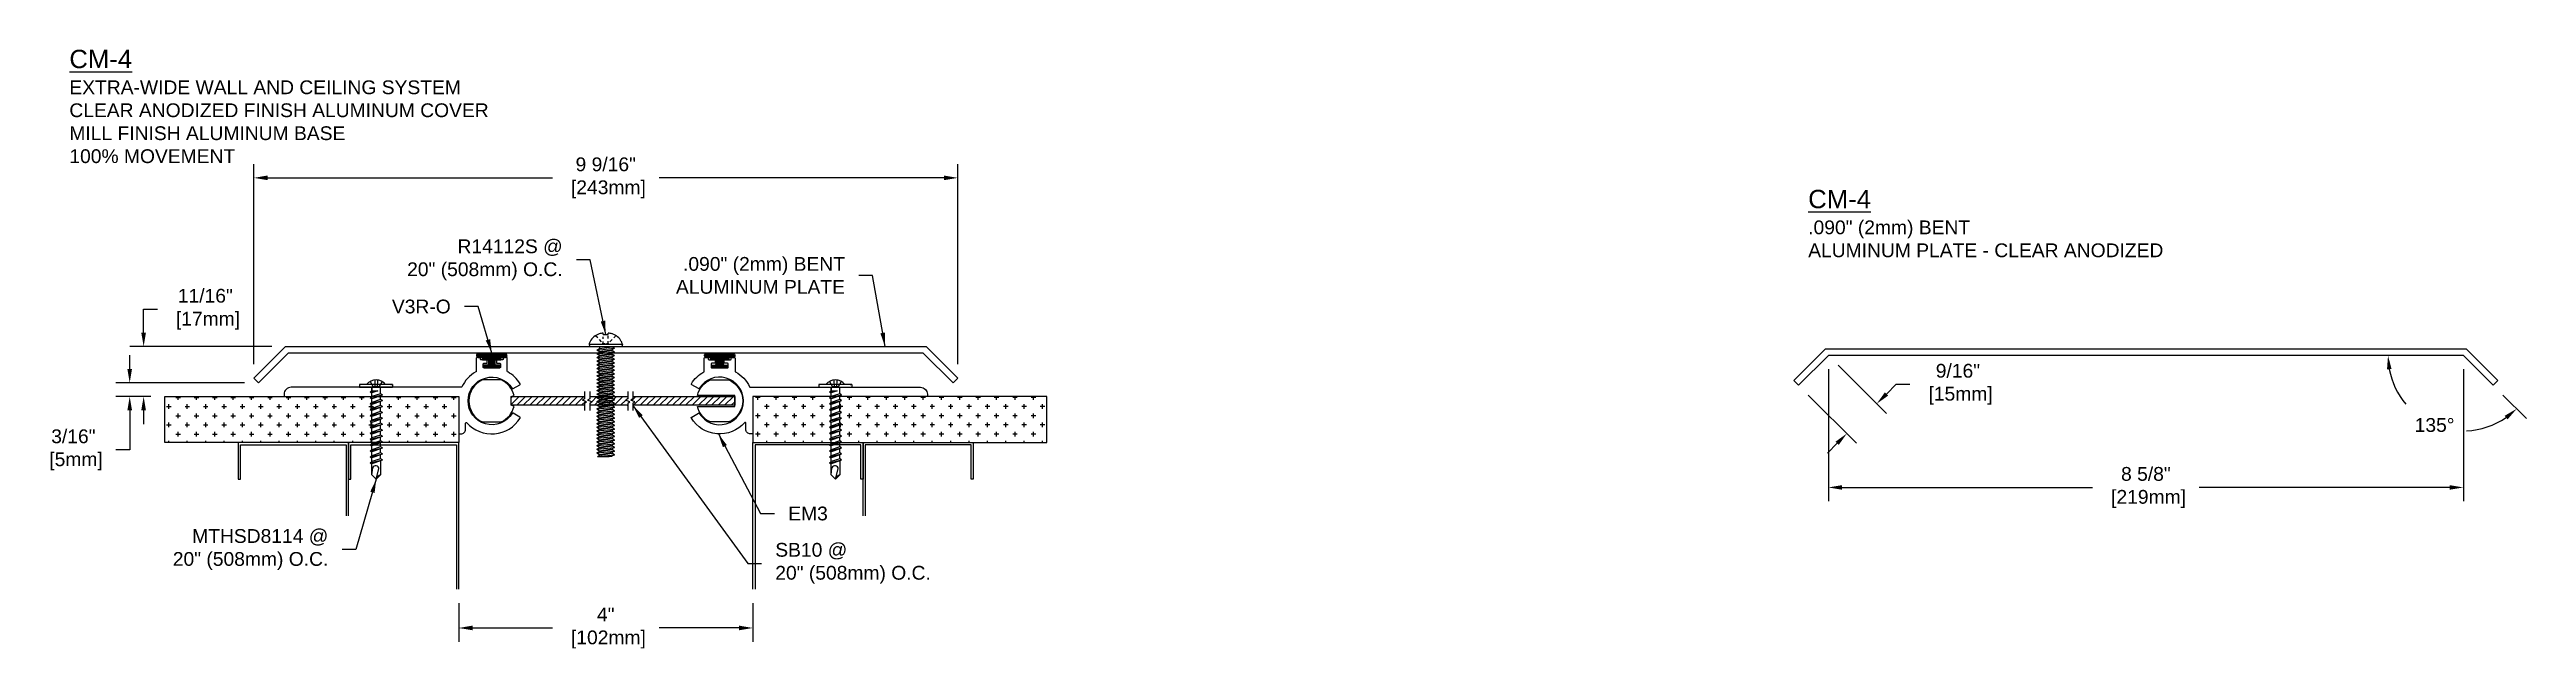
# Model space of a CAD drawing. Header units: inches. Extents: x 3 to 36.7, y 0.6 to 8.8.
import ezdxf

# ---------------------------------------------------------------- set-up
doc = ezdxf.new("R2010")
doc.units = ezdxf.units.IN
doc.header["$MEASUREMENT"] = 0
doc.linetypes.add('HIDDEN2', pattern=[0.1875, 0.125, -0.0625])
for name, color, linetype in [('Anchors', 4, 'Continuous'), ('Conditions', 1, 'Continuous'), ('Dimensions', 3, 'Continuous'), ('Fillers', 2, 'Continuous'), ('Metals', 7, 'Continuous'), ('TEXT', 2, 'Continuous')]:
    doc.layers.add(name, color=color, linetype=linetype)
doc.styles.add('ARIAL', font='arial.ttf')
doc.dimstyles.new('Arial', dxfattribs={"dimtxt": 0.1875, "dimasz": 0.1875, "dimexe": 0.1875, "dimexo": 0.1875, "dimgap": 0.1875, "dimtad": 0, "dimtih": 1, "dimtoh": 1, "dimdec": 4, "dimzin": 3, "dimdsep": 46, "dimlunit": 4, "dimtxsty": 'ARIAL', "dimcen": 0.1875, "dimadec": 0, "dimazin": 0, "dimtfac": 1, "dimtdec": 4, "dimtofl": 0, "dimtmove": 0, "dimatfit": 3, "dimfxl": 0, "dimfrac": 2, "dimtolj": 1, "dimtzin": 0, "dimarcsym": 0})

# ---------------------------------------------------------------- blocks, each defined once
blk = doc.blocks.new('V3RforCM')
h = blk.add_hatch(color=256)
h.paths.add_polyline_path([(0.141, -0.163), (0.205, -0.163, 0.8111), (0.189, -0.1), (-0.156, -0.1, 0.8111), (-0.172, -0.163), (-0.109, -0.163), (-0.109, -0.194), (-0.03, -0.194), (-0.03, -0.241), (-0.036, -0.267), (-0.091, -0.267), (-0.091, -0.302), (0.124, -0.302), (0.124, -0.267), (0.069, -0.267), (0.063, -0.241), (0.063, -0.194), (0.141, -0.194)])
edge = h.paths.add_edge_path(flags=16)
edge.add_spline(control_points=[(-0.139, -0.141), (-0.14, -0.141), (-0.185, -0.12), (-0.087, -0.129), (0.017, -0.14)], knot_values=[0.028497, 0.028497, 0.028497, 0.028497, 0.032831, 0.201023, 0.201023, 0.201023, 0.201023], degree=3, periodic=0)
edge.add_spline(control_points=[(0.017, -0.14), (0.12, -0.129), (0.218, -0.12), (0.173, -0.141), (0.172, -0.141)], knot_values=[0.028497, 0.028497, 0.028497, 0.028497, 0.196688, 0.201023, 0.201023, 0.201023, 0.201023], degree=3, periodic=0)
edge.add_line((0.172, -0.141), (-0.139, -0.141))
blk.add_lwpolyline([(0.141, -0.194), (0.141, -0.163), (0.205, -0.163, 0.8111), (0.189, -0.1), (-0.156, -0.1, 0.8111), (-0.172, -0.163), (-0.109, -0.163), (-0.109, -0.194), (-0.03, -0.194), (-0.03, -0.241), (-0.036, -0.267), (-0.091, -0.267), (-0.091, -0.302), (0.124, -0.302), (0.124, -0.267), (0.069, -0.267), (0.063, -0.241), (0.063, -0.194)], format="xyb", close=True)
blk.add_lwpolyline([(0.172, -0.141), (-0.139, -0.141)])
for points in [[(-0.139, -0.141), (-0.14, -0.141), (-0.185, -0.12), (-0.087, -0.129), (0.017, -0.14)], [(0.172, -0.141), (0.173, -0.141), (0.218, -0.12), (0.12, -0.129), (0.017, -0.14)]]:
    blk.add_open_spline(points, degree=3, knots=[0.028497, 0.028497, 0.028497, 0.028497, 0.0328313, 0.2010226, 0.2010226, 0.2010226, 0.2010226])
blk = doc.blocks.new('SB10')
h = blk.add_hatch()
h.set_pattern_fill('ANSI31', color=256, scale=0.5, style=0)
h.paths.add_polyline_path([(9.547, 12.46), (9.547, 12.43), (9.518, 12.411), (9.576, 12.389), (9.547, 12.37), (9.547, 12.34), (10.933, 12.34), (10.933, 12.46)])
h.paths.add_polyline_path([(9.477, 12.34), (9.477, 12.37), (9.506, 12.389), (9.448, 12.411), (9.477, 12.43), (9.477, 12.46), (8.96, 12.46), (8.96, 12.43), (8.931, 12.411), (8.989, 12.389), (8.96, 12.37), (8.96, 12.34)])
h.paths.add_polyline_path([(8.89, 12.34), (8.89, 12.37), (8.919, 12.389), (8.861, 12.411), (8.89, 12.43), (8.89, 12.46), (7.891, 12.46), (7.891, 12.34)])
for p, q in [((8.89, 12.53), (8.89, 12.43)), ((8.96, 12.53), (8.96, 12.43)), ((9.477, 12.53), (9.477, 12.43)), ((9.547, 12.53), (9.547, 12.43)), ((8.89, 12.43), (8.861, 12.411)), ((8.919, 12.389), (8.861, 12.411)), ((8.89, 12.37), (8.919, 12.389)), ((8.89, 12.37), (8.89, 12.27)), ((8.96, 12.43), (8.931, 12.411)), ((8.989, 12.389), (8.931, 12.411)), ((8.96, 12.37), (8.989, 12.389)), ((8.96, 12.37), (8.96, 12.27)), ((9.477, 12.43), (9.448, 12.411)), ((9.506, 12.389), (9.448, 12.411)), ((9.477, 12.37), (9.506, 12.389)), ((9.477, 12.37), (9.477, 12.27)), ((9.547, 12.43), (9.518, 12.411)), ((9.576, 12.389), (9.518, 12.411)), ((9.547, 12.37), (9.576, 12.389)), ((9.547, 12.37), (9.547, 12.27))]:
    blk.add_line(p, q)
for points in [[(7.932, 12.474, 0.233897), (7.754, 12.686), (7.504, 12.686, 0.654654), (7.504, 12.113), (7.754, 12.113, 0.233897), (7.932, 12.325), (7.891, 12.34), (7.891, 12.46)], [(10.933, 12.474), (10.425, 12.474, -0.233897), (10.604, 12.686), (10.854, 12.686, -0.654654), (10.854, 12.113), (10.604, 12.113, -0.233897), (10.425, 12.325), (10.933, 12.325)]]:
    blk.add_lwpolyline(points, format="xyb", close=True)
for points in [[(7.891, 12.46), (8.89, 12.46)], [(8.89, 12.34), (7.891, 12.34)], [(8.96, 12.46), (9.477, 12.46)], [(9.477, 12.34), (8.96, 12.34)], [(9.547, 12.46), (10.933, 12.46), (10.933, 12.34), (9.547, 12.34)]]:
    blk.add_lwpolyline(points)
blk = doc.blocks.new('R14112S')
for p, q in [((-0.226, 0.031), (0.226, 0.031)), ((-0.226, 0.031), (-0.22, 0)), ((-0.22, 0), (0.22, 0)), ((-0.109, 0.116), (-0.133, 0.141)), ((-0.057, 0.062), (-0.086, 0.092)), ((-0.085, 0), (-0.085, -0.03)), ((-0.034, 0.038), (-0.042, 0.046)), ((-0.034, 0.161), (-0.034, 0.182)), ((-0.034, 0.161), (0.034, 0.161)), ((-0.034, 0.103), (-0.034, 0.131)), ((-0.034, 0.038), (-0.034, 0.065)), ((-0.034, 0.038), (-0.01, 0.038)), ((0.01, 0.038), (0.034, 0.038)), ((0.034, 0.161), (0.034, 0.182)), ((0.034, 0.106), (0.034, 0.142)), ((0.034, 0.038), (0.034, 0.073)), ((0.034, 0.038), (0.042, 0.046)), ((0.057, 0.062), (0.086, 0.092)), ((0.085, 0), (0.085, -0.005)), ((0.109, 0.116), (0.133, 0.141)), ((0.226, 0.031), (0.22, 0)), ((-0.119, -0.05), (0.119, -0.025)), ((-0.119, -0.05), (-0.085, -0.03)), ((-0.119, -0.05), (-0.085, -0.07)), ((-0.119, -0.1), (0.119, -0.075)), ((-0.119, -0.1), (-0.085, -0.08)), ((-0.119, -0.1), (-0.085, -0.12)), ((-0.119, -0.15), (0.119, -0.125)), ((-0.119, -0.15), (-0.085, -0.13)), ((-0.119, -0.15), (-0.085, -0.17)), ((-0.119, -0.2), (0.119, -0.175)), ((-0.119, -0.2), (-0.085, -0.18)), ((-0.119, -0.2), (-0.085, -0.22)), ((-0.119, -0.25), (0.119, -0.225)), ((-0.119, -0.25), (-0.085, -0.23)), ((-0.119, -0.25), (-0.085, -0.27)), ((-0.119, -0.3), (0.119, -0.275)), ((-0.119, -0.3), (-0.085, -0.28)), ((-0.119, -0.3), (-0.085, -0.32)), ((-0.119, -0.35), (0.119, -0.325)), ((-0.119, -0.35), (-0.085, -0.33)), ((-0.085, -0.03), (0.085, -0.005)), ((-0.085, -0.07), (0.085, -0.045)), ((-0.085, -0.08), (0.085, -0.055)), ((-0.085, -0.07), (-0.085, -0.08)), ((-0.085, -0.12), (0.085, -0.095)), ((-0.085, -0.13), (0.085, -0.105)), ((-0.085, -0.12), (-0.085, -0.13)), ((-0.085, -0.17), (0.085, -0.145)), ((-0.085, -0.18), (0.085, -0.155)), ((-0.085, -0.17), (-0.085, -0.18)), ((-0.085, -0.22), (0.085, -0.195)), ((-0.085, -0.23), (0.085, -0.205)), ((-0.085, -0.22), (-0.085, -0.23)), ((-0.085, -0.27), (0.085, -0.245)), ((-0.085, -0.28), (0.085, -0.255)), ((-0.085, -0.27), (-0.085, -0.28)), ((-0.085, -0.32), (0.085, -0.295)), ((-0.085, -0.33), (0.085, -0.305)), ((-0.085, -0.32), (-0.085, -0.33)), ((0.119, -0.025), (0.085, -0.005)), ((0.119, -0.025), (0.085, -0.045)), ((0.085, -0.045), (0.085, -0.055)), ((0.119, -0.075), (0.085, -0.055)), ((0.119, -0.075), (0.085, -0.095)), ((0.085, -0.095), (0.085, -0.105)), ((0.119, -0.125), (0.085, -0.105)), ((0.119, -0.125), (0.085, -0.145)), ((0.085, -0.145), (0.085, -0.155)), ((0.119, -0.175), (0.085, -0.155)), ((0.119, -0.175), (0.085, -0.195)), ((0.085, -0.195), (0.085, -0.205)), ((0.119, -0.225), (0.085, -0.205)), ((0.119, -0.225), (0.085, -0.245)), ((0.085, -0.245), (0.085, -0.255)), ((0.119, -0.275), (0.085, -0.255)), ((0.119, -0.275), (0.085, -0.295)), ((0.085, -0.295), (0.085, -0.305)), ((0.119, -0.325), (0.085, -0.305)), ((0.119, -0.325), (0.085, -0.345)), ((-0.119, -0.35), (-0.085, -0.37)), ((-0.119, -0.4), (0.119, -0.375)), ((-0.119, -0.4), (-0.085, -0.38)), ((-0.119, -0.4), (-0.085, -0.42)), ((-0.119, -0.45), (0.119, -0.425)), ((-0.119, -0.45), (-0.085, -0.43)), ((-0.119, -0.45), (-0.085, -0.47)), ((-0.119, -0.5), (0.119, -0.475)), ((-0.119, -0.5), (-0.085, -0.48)), ((-0.119, -0.5), (-0.085, -0.52)), ((-0.119, -0.55), (0.119, -0.525)), ((-0.119, -0.55), (-0.085, -0.53)), ((-0.119, -0.55), (-0.085, -0.57)), ((-0.119, -0.6), (0.119, -0.575)), ((-0.119, -0.6), (-0.085, -0.58)), ((-0.119, -0.6), (-0.085, -0.62)), ((-0.119, -0.65), (0.119, -0.625)), ((-0.119, -0.65), (-0.085, -0.63)), ((-0.119, -0.65), (-0.085, -0.67)), ((-0.085, -0.37), (0.085, -0.345)), ((-0.085, -0.38), (0.085, -0.355)), ((-0.085, -0.37), (-0.085, -0.38)), ((-0.085, -0.42), (0.085, -0.395)), ((-0.085, -0.43), (0.085, -0.405)), ((-0.085, -0.42), (-0.085, -0.43)), ((-0.085, -0.47), (0.085, -0.445)), ((-0.085, -0.48), (0.085, -0.455)), ((-0.085, -0.47), (-0.085, -0.48)), ((-0.085, -0.52), (0.085, -0.495)), ((-0.085, -0.53), (0.085, -0.505)), ((-0.085, -0.52), (-0.085, -0.53)), ((-0.085, -0.57), (0.085, -0.545)), ((-0.085, -0.58), (0.085, -0.555)), ((-0.085, -0.57), (-0.085, -0.58)), ((-0.085, -0.62), (0.085, -0.595)), ((-0.085, -0.63), (0.085, -0.605)), ((-0.085, -0.62), (-0.085, -0.63)), ((-0.085, -0.67), (0.085, -0.645)), ((-0.085, -0.68), (0.085, -0.655)), ((-0.085, -0.67), (-0.085, -0.68)), ((0.085, -0.345), (0.085, -0.355)), ((0.119, -0.375), (0.085, -0.355)), ((0.119, -0.375), (0.085, -0.395)), ((0.085, -0.395), (0.085, -0.405)), ((0.119, -0.425), (0.085, -0.405)), ((0.119, -0.425), (0.085, -0.445)), ((0.085, -0.445), (0.085, -0.455)), ((0.119, -0.475), (0.085, -0.455)), ((0.119, -0.475), (0.085, -0.495)), ((0.085, -0.495), (0.085, -0.505)), ((0.119, -0.525), (0.085, -0.505)), ((0.119, -0.525), (0.085, -0.545)), ((0.085, -0.545), (0.085, -0.555)), ((0.119, -0.575), (0.085, -0.555)), ((0.119, -0.575), (0.085, -0.595)), ((0.085, -0.595), (0.085, -0.605)), ((0.119, -0.625), (0.085, -0.605)), ((0.119, -0.625), (0.085, -0.645)), ((0.085, -0.645), (0.085, -0.655)), ((0.119, -0.675), (0.085, -0.655)), ((-0.119, -0.7), (0.119, -0.675)), ((-0.119, -0.7), (-0.085, -0.68)), ((-0.119, -0.7), (-0.085, -0.72)), ((-0.119, -0.75), (0.119, -0.725)), ((-0.119, -0.75), (-0.085, -0.73)), ((-0.119, -0.75), (-0.085, -0.77)), ((-0.119, -0.8), (0.119, -0.775)), ((-0.119, -0.8), (-0.085, -0.78)), ((-0.119, -0.8), (-0.085, -0.82)), ((-0.119, -0.85), (0.119, -0.825)), ((-0.119, -0.85), (-0.085, -0.83)), ((-0.119, -0.85), (-0.085, -0.87)), ((-0.119, -0.9), (0.119, -0.875)), ((-0.119, -0.9), (-0.085, -0.88)), ((-0.119, -0.9), (-0.085, -0.92)), ((-0.119, -0.95), (0.119, -0.925)), ((-0.119, -0.95), (-0.085, -0.93)), ((-0.119, -0.95), (-0.085, -0.97)), ((-0.119, -1), (0.119, -0.975)), ((-0.119, -1), (-0.085, -0.98)), ((-0.119, -1), (-0.085, -1.02)), ((-0.085, -0.72), (0.085, -0.695)), ((-0.085, -0.73), (0.085, -0.705)), ((-0.085, -0.72), (-0.085, -0.73)), ((-0.085, -0.77), (0.085, -0.745)), ((-0.085, -0.78), (0.085, -0.755)), ((-0.085, -0.77), (-0.085, -0.78)), ((-0.085, -0.82), (0.085, -0.795)), ((-0.085, -0.83), (0.085, -0.805)), ((-0.085, -0.82), (-0.085, -0.83)), ((-0.085, -0.87), (0.085, -0.845)), ((-0.085, -0.88), (0.085, -0.855)), ((-0.085, -0.87), (-0.085, -0.88)), ((-0.085, -0.92), (0.085, -0.895)), ((-0.085, -0.93), (0.085, -0.905)), ((-0.085, -0.92), (-0.085, -0.93)), ((-0.085, -0.97), (0.085, -0.945)), ((-0.085, -0.98), (0.085, -0.955)), ((-0.085, -0.97), (-0.085, -0.98)), ((-0.085, -1.02), (0.085, -0.995)), ((-0.085, -1.03), (0.085, -1.005)), ((0.119, -0.675), (0.085, -0.695)), ((0.085, -0.695), (0.085, -0.705)), ((0.119, -0.725), (0.085, -0.705)), ((0.119, -0.725), (0.085, -0.745)), ((0.085, -0.745), (0.085, -0.755)), ((0.119, -0.775), (0.085, -0.755)), ((0.119, -0.775), (0.085, -0.795)), ((0.085, -0.795), (0.085, -0.805)), ((0.119, -0.825), (0.085, -0.805)), ((0.119, -0.825), (0.085, -0.845)), ((0.085, -0.845), (0.085, -0.855)), ((0.119, -0.875), (0.085, -0.855)), ((0.119, -0.875), (0.085, -0.895)), ((0.085, -0.895), (0.085, -0.905)), ((0.119, -0.925), (0.085, -0.905)), ((0.119, -0.925), (0.085, -0.945)), ((0.085, -0.945), (0.085, -0.955)), ((0.119, -0.975), (0.085, -0.955)), ((0.119, -0.975), (0.085, -0.995)), ((0.085, -0.995), (0.085, -1.005)), ((0.119, -1.025), (0.085, -1.005)), ((-0.119, -1.05), (0.119, -1.025)), ((-0.119, -1.05), (-0.085, -1.03)), ((-0.119, -1.05), (-0.085, -1.07)), ((-0.119, -1.1), (0.119, -1.075)), ((-0.119, -1.1), (-0.085, -1.08)), ((-0.119, -1.1), (-0.085, -1.12)), ((-0.119, -1.15), (0.119, -1.125)), ((-0.119, -1.15), (-0.085, -1.13)), ((-0.119, -1.15), (-0.085, -1.17)), ((-0.119, -1.2), (0.119, -1.175)), ((-0.119, -1.2), (-0.085, -1.18)), ((-0.119, -1.2), (-0.085, -1.22)), ((-0.119, -1.25), (0.119, -1.225)), ((-0.119, -1.25), (-0.085, -1.23)), ((-0.119, -1.25), (-0.085, -1.27)), ((-0.119, -1.3), (0.119, -1.275)), ((-0.119, -1.3), (-0.085, -1.28)), ((-0.119, -1.3), (-0.085, -1.32)), ((-0.119, -1.35), (0.119, -1.325)), ((-0.119, -1.35), (-0.085, -1.33)), ((-0.085, -1.02), (-0.085, -1.03)), ((-0.085, -1.07), (0.085, -1.045)), ((-0.085, -1.08), (0.085, -1.055)), ((-0.085, -1.07), (-0.085, -1.08)), ((-0.085, -1.12), (0.085, -1.095)), ((-0.085, -1.13), (0.085, -1.105)), ((-0.085, -1.12), (-0.085, -1.13)), ((-0.085, -1.17), (0.085, -1.145)), ((-0.085, -1.18), (0.085, -1.155)), ((-0.085, -1.17), (-0.085, -1.18)), ((-0.085, -1.22), (0.085, -1.195)), ((-0.085, -1.23), (0.085, -1.205)), ((-0.085, -1.22), (-0.085, -1.23)), ((-0.085, -1.27), (0.085, -1.245)), ((-0.085, -1.28), (0.085, -1.255)), ((-0.085, -1.27), (-0.085, -1.28)), ((-0.085, -1.32), (0.085, -1.295)), ((-0.085, -1.33), (0.085, -1.305)), ((-0.085, -1.32), (-0.085, -1.33)), ((-0.085, -1.37), (0.085, -1.345)), ((0.119, -1.025), (0.085, -1.045)), ((0.085, -1.045), (0.085, -1.055)), ((0.119, -1.075), (0.085, -1.055)), ((0.119, -1.075), (0.085, -1.095)), ((0.085, -1.095), (0.085, -1.105)), ((0.119, -1.125), (0.085, -1.105)), ((0.119, -1.125), (0.085, -1.145)), ((0.085, -1.145), (0.085, -1.155)), ((0.119, -1.175), (0.085, -1.155)), ((0.119, -1.175), (0.085, -1.195)), ((0.085, -1.195), (0.085, -1.205)), ((0.119, -1.225), (0.085, -1.205)), ((0.119, -1.225), (0.085, -1.245)), ((0.085, -1.245), (0.085, -1.255)), ((0.119, -1.275), (0.085, -1.255)), ((0.119, -1.275), (0.085, -1.295)), ((0.085, -1.295), (0.085, -1.305)), ((0.119, -1.325), (0.085, -1.305)), ((0.119, -1.325), (0.085, -1.345)), ((0.085, -1.345), (0.085, -1.355)), ((-0.119, -1.35), (-0.085, -1.37)), ((-0.119, -1.4), (0.119, -1.375)), ((-0.119, -1.4), (-0.085, -1.38)), ((-0.119, -1.4), (-0.085, -1.42)), ((-0.119, -1.45), (0.119, -1.425)), ((-0.119, -1.45), (-0.085, -1.43)), ((-0.119, -1.45), (-0.085, -1.47)), ((-0.11, -1.5), (0.119, -1.475)), ((-0.11, -1.5), (-0.085, -1.48)), ((-0.11, -1.5), (0.048, -1.5)), ((-0.085, -1.38), (0.085, -1.355)), ((-0.085, -1.37), (-0.085, -1.38)), ((-0.085, -1.42), (0.085, -1.395)), ((-0.085, -1.43), (0.085, -1.405)), ((-0.085, -1.42), (-0.085, -1.43)), ((-0.085, -1.47), (0.085, -1.445)), ((-0.085, -1.48), (0.085, -1.455)), ((-0.085, -1.47), (-0.085, -1.48)), ((0.048, -1.5), (0.085, -1.495)), ((0.119, -1.375), (0.085, -1.355)), ((0.119, -1.375), (0.085, -1.395)), ((0.085, -1.395), (0.085, -1.405)), ((0.119, -1.425), (0.085, -1.405)), ((0.119, -1.425), (0.085, -1.445)), ((0.085, -1.445), (0.085, -1.455)), ((0.119, -1.475), (0.085, -1.455)), ((0.119, -1.475), (0.085, -1.495))]:
    blk.add_line(p, q)
for centre, radius, start, end in [((-0.08, 0), 0.149, 152.7282, 167.9922), ((-0.041, -0.02), 0.192, 128.7816, 152.7282), ((-0.016, -0.051), 0.232, 108.4084, 128.7816), ((0, -0.1), 0.284, 96.8718, 108.4084), ((0, -0.1), 0.284, 71.5916, 83.1282), ((0.016, -0.051), 0.232, 51.2184, 71.5916), ((0.041, -0.02), 0.192, 27.2718, 51.2184), ((0.08, 0), 0.149, 12.0078, 27.2718)]:
    blk.add_arc(centre, radius, start, end)
blk = doc.blocks.new('em3')
blk.add_lwpolyline([(-22.235, -3.441), (-22.235, -3.399, 0.414214), (-22.245, -3.389), (-22.28, -3.389, -0.414214), (-22.29, -3.379), (-22.29, -3.352, -0.414214), (-22.28, -3.342), (-22.207, -3.342, 0.414214), (-22.197, -3.332), (-22.197, -3.321, -0.414214), (-22.187, -3.311), (-22.151, -3.311, -0.414214), (-22.141, -3.321), (-22.141, -3.498, 0.273807), (-22.136, -3.507, -0.158832), (-21.945, -3.71, 0.29076), (-21.936, -3.716), (-19.621, -3.716, -0.414214), (-19.527, -3.81), (-19.527, -3.831, -0.414214), (-19.537, -3.841), (-21.892, -3.841, 0.414214), (-21.902, -3.851), (-21.902, -4.341, -0.414214), (-21.912, -4.351), (-21.933, -4.351, -0.414214), (-21.996, -4.289), (-21.996, -4.204, 0.692603), (-22.013, -4.198, -0.506912), (-22.737, -4.135, -0.420887), (-22.733, -4.121), (-22.642, -4.069, -0.405496), (-22.629, -4.072, 3.520953), (-22.629, -3.731, -0.405496), (-22.642, -3.734), (-22.733, -3.681, -0.420887), (-22.737, -3.668, -0.131423), (-22.569, -3.507, 0.273807), (-22.563, -3.498), (-22.563, -3.321, -0.414214), (-22.553, -3.311), (-22.517, -3.311, -0.414214), (-22.507, -3.321), (-22.507, -3.332, 0.414214), (-22.497, -3.342), (-22.425, -3.342, -0.414214), (-22.415, -3.352), (-22.415, -3.379, -0.414214), (-22.425, -3.389), (-22.46, -3.389, 0.414214), (-22.47, -3.399), (-22.47, -3.441, 0.414214), (-22.46, -3.451), (-22.245, -3.451, 0.414214)], format="xyb", close=True)
blk = doc.blocks.new('BENT ALUMPLT')
at = {"layer": 'Metals'}
blk.add_lwpolyline([(-4.788, -0.467), (-4.357, -0.035), (4.357, -0.035), (4.788, -0.467), (4.725, -0.53), (4.319, -0.125), (-4.319, -0.125), (-4.725, -0.53)], close=True, dxfattribs=at)
blk = doc.blocks.new('*D11')
at = {"layer": 'Defpoints', "color": 0}
for p in [(8.53, 1.422), (12.53, 1.422), (12.53, 0.896)]:
    blk.add_point(p, dxfattribs=at)
at = {"layer": 'Dimensions', "color": 0, "lineweight": -2}
for p, q in [((8.53, 1.235), (8.53, 0.709)), ((12.53, 1.235), (12.53, 0.709)), ((8.718, 0.896), (9.805, 0.896)), ((12.343, 0.896), (11.255, 0.896))]:
    blk.add_line(p, q, dxfattribs=at)
at = {"layer": 'Dimensions', "color": 0}
for points in [[(8.718, 0.928), (8.718, 0.865), (8.53, 0.896)], [(12.343, 0.928), (12.343, 0.865), (12.53, 0.896)]]:
    blk.add_solid(points, dxfattribs=at)
at = {"layer": 'Dimensions', "color": 0, "insert": (10.53, 0.896), "char_height": 0.1875, "attachment_point": 5, "style": 'ARIAL'}
blk.add_mtext('\\A1;4"\\P [102mm]', dxfattribs=at)
blk = doc.blocks.new('*D12')
at = {"layer": 'Defpoints', "color": 0}
for p in [(15.318, 7.023), (5.742, 4.297), (15.318, 4.297)]:
    blk.add_point(p, dxfattribs=at)
at = {"layer": 'Dimensions', "color": 0, "lineweight": -2}
for p, q in [((5.742, 4.485), (5.742, 7.211)), ((15.318, 4.485), (15.318, 7.211)), ((5.929, 7.023), (9.805, 7.023)), ((15.131, 7.023), (11.255, 7.023))]:
    blk.add_line(p, q, dxfattribs=at)
at = {"layer": 'Dimensions', "color": 0}
for points in [[(5.929, 7.055), (5.929, 6.992), (5.742, 7.023)], [(15.131, 7.055), (15.131, 6.992), (15.318, 7.023)]]:
    blk.add_solid(points, dxfattribs=at)
at = {"layer": 'Dimensions', "color": 0, "insert": (10.53, 7.023), "char_height": 0.1875, "attachment_point": 5, "style": 'ARIAL'}
blk.add_mtext('\\A1;9 9/16"\\P [243mm]', dxfattribs=at)
blk = doc.blocks.new('*D13')
at = {"layer": 'Defpoints', "color": 0}
for p in [(4.054, 4.047), (4.53, 4.047), (5.805, 4.233)]:
    blk.add_point(p, dxfattribs=at)
at = {"layer": 'Dimensions', "color": 0, "lineweight": -2}
for p, q in [((4.054, 4.421), (4.054, 4.608)), ((5.618, 4.233), (3.867, 4.233)), ((4.343, 4.047), (3.867, 4.047)), ((4.054, 3.86), (4.054, 3.321)), ((4.054, 3.321), (3.867, 3.321))]:
    blk.add_line(p, q, dxfattribs=at)
at = {"layer": 'Dimensions', "color": 0}
for points in [[(4.023, 4.421), (4.086, 4.421), (4.054, 4.233)], [(4.023, 3.86), (4.086, 3.86), (4.054, 4.047)]]:
    blk.add_solid(points, dxfattribs=at)
at = {"layer": 'Dimensions', "color": 0, "insert": (3.288, 3.321), "char_height": 0.1875, "attachment_point": 5, "style": 'ARIAL'}
blk.add_mtext('\\A1;3/16"\\P [5mm]', dxfattribs=at)
blk = doc.blocks.new('*D14')
at = {"layer": 'Defpoints', "color": 0}
for p in [(4.244, 4.729), (6.173, 4.729), (4.53, 4.047)]:
    blk.add_point(p, dxfattribs=at)
at = {"layer": 'Dimensions', "color": 0, "lineweight": -2}
for p, q in [((4.244, 4.916), (4.244, 5.234)), ((4.244, 5.234), (4.431, 5.234)), ((5.986, 4.729), (4.056, 4.729)), ((4.343, 4.047), (4.056, 4.047)), ((4.244, 3.86), (4.244, 3.672))]:
    blk.add_line(p, q, dxfattribs=at)
at = {"layer": 'Dimensions', "color": 0}
for points in [[(4.212, 4.916), (4.275, 4.916), (4.244, 4.729)], [(4.212, 3.86), (4.275, 3.86), (4.244, 4.047)]]:
    blk.add_solid(points, dxfattribs=at)
at = {"layer": 'Dimensions', "color": 0, "insert": (5.083, 5.234), "char_height": 0.1875, "attachment_point": 5, "style": 'ARIAL'}
blk.add_mtext('\\A1;11/16"\\P [17mm]', dxfattribs=at)
blk = doc.blocks.new('*D15')
at = {"layer": 'Defpoints', "color": 0}
for p in [(27.162, 4.605), (26.757, 4.2), (27.414, 3.543)]:
    blk.add_point(p, dxfattribs=at)
at = {"layer": 'Dimensions', "color": 0, "lineweight": -2}
for p, q in [((27.294, 4.473), (27.952, 3.815)), ((26.889, 4.067), (27.546, 3.41)), ((27.952, 4.081), (28.084, 4.213)), ((28.084, 4.213), (28.272, 4.213)), ((27.281, 3.41), (27.149, 3.277))]:
    blk.add_line(p, q, dxfattribs=at)
at = {"layer": 'Dimensions', "color": 0}
for points in [[(27.93, 4.103), (27.974, 4.058), (27.819, 3.948)], [(27.259, 3.432), (27.303, 3.388), (27.414, 3.543)]]:
    blk.add_solid(points, dxfattribs=at)
at = {"layer": 'Dimensions', "color": 0, "insert": (28.924, 4.213), "char_height": 0.1875, "attachment_point": 5, "style": 'ARIAL'}
blk.add_mtext('\\A1;9/16"\\P [15mm]', dxfattribs=at)
blk = doc.blocks.new('*D16')
at = {"layer": 'Defpoints', "color": 0}
for p in [(27.162, 4.605), (35.8, 4.605), (35.8, 2.809)]:
    blk.add_point(p, dxfattribs=at)
at = {"layer": 'Dimensions', "color": 0, "lineweight": -2}
for p, q in [((27.162, 4.418), (27.162, 2.621)), ((35.8, 4.418), (35.8, 2.621)), ((27.349, 2.809), (30.756, 2.809)), ((35.613, 2.809), (32.206, 2.809))]:
    blk.add_line(p, q, dxfattribs=at)
at = {"layer": 'Dimensions', "color": 0}
for points in [[(27.349, 2.84), (27.349, 2.778), (27.162, 2.809)], [(35.613, 2.84), (35.613, 2.778), (35.8, 2.809)]]:
    blk.add_solid(points, dxfattribs=at)
at = {"layer": 'Dimensions', "color": 0, "insert": (31.481, 2.809), "char_height": 0.1875, "attachment_point": 5, "style": 'ARIAL'}
blk.add_mtext('\\A1;8 5/8"\\P [219mm]', dxfattribs=at)
blk = doc.blocks.new('*D17')
at = {"layer": 'Defpoints', "color": 0}
for p in [(27.162, 4.605), (35.8, 4.605), (35.8, 4.605), (36.206, 4.2), (35.075, 3.88)]:
    blk.add_point(p, dxfattribs=at)
at = {"layer": 'Dimensions', "color": 0, "lineweight": -2}
blk.add_line((36.338, 4.067), (36.658, 3.748), dxfattribs=at)
for start, end in [(190.4912, 220.3616), (272.4043, 304.5088)]:
    blk.add_arc((35.8, 4.605), 1.025, start, end, dxfattribs=at)
at = {"layer": 'Dimensions', "color": 0}
for points in [[(34.761, 4.416), (34.823, 4.421), (34.775, 4.605)], [(36.361, 3.784), (36.401, 3.736), (36.526, 3.88)]]:
    blk.add_solid(points, dxfattribs=at)
at = {"layer": 'Dimensions', "color": 0, "insert": (35.408, 3.658), "char_height": 0.1875, "attachment_point": 5, "style": 'ARIAL'}
blk.add_mtext('\\A1;135°', dxfattribs=at)
blk = doc.blocks.new('MTHSD8114')
for p, q in [((0.224, 0.038), (-0.224, 0.038)), ((-0.224, 0.038), (-0.224, 0)), ((-0.224, 0), (0.224, 0)), ((-0.056, 0), (0.056, 0)), ((0.06, -0.087), (0.06, 0)), ((0.224, 0.038), (0.224, 0)), ((-0.081, -0.061), (-0.024, -0.047)), ((-0.081, -0.061), (-0.056, -0.047)), ((-0.081, -0.061), (-0.056, -0.074)), ((-0.081, -0.141), (0.085, -0.101)), ((-0.081, -0.141), (-0.056, -0.127)), ((-0.081, -0.141), (-0.056, -0.155)), ((-0.081, -0.221), (0.085, -0.181)), ((-0.081, -0.221), (-0.056, -0.208)), ((-0.081, -0.221), (-0.056, -0.235)), ((-0.081, -0.302), (0.085, -0.262)), ((-0.081, -0.302), (-0.056, -0.288)), ((-0.081, -0.302), (-0.056, -0.316)), ((-0.056, -0.047), (-0.056, 0)), ((-0.056, 0), (-0.056, -0.047)), ((0.024, -0.047), (-0.056, -0.074)), ((-0.056, -0.047), (0.024, -0.047)), ((-0.056, -0.127), (-0.056, -0.074)), ((0.06, -0.087), (-0.056, -0.127)), ((0.06, -0.115), (-0.056, -0.155)), ((-0.056, -0.208), (-0.056, -0.155)), ((0.06, -0.167), (-0.056, -0.208)), ((0.06, -0.195), (-0.056, -0.235)), ((-0.056, -0.288), (-0.056, -0.235)), ((0.06, -0.248), (-0.056, -0.288)), ((0.06, -0.276), (-0.056, -0.316)), ((-0.056, -0.368), (-0.056, -0.316)), ((0.06, -0.328), (-0.056, -0.368)), ((0.085, -0.101), (0.06, -0.087)), ((0.085, -0.101), (0.06, -0.115)), ((0.06, -0.167), (0.06, -0.115)), ((0.085, -0.181), (0.06, -0.167)), ((0.085, -0.181), (0.06, -0.195)), ((0.06, -0.248), (0.06, -0.195)), ((0.085, -0.262), (0.06, -0.248)), ((0.085, -0.262), (0.06, -0.276)), ((0.06, -0.328), (0.06, -0.276)), ((0.085, -0.342), (0.06, -0.328)), ((-0.081, -0.382), (0.085, -0.342)), ((-0.081, -0.382), (-0.056, -0.368)), ((-0.081, -0.382), (-0.056, -0.396)), ((-0.081, -0.463), (0.085, -0.422)), ((-0.081, -0.463), (-0.056, -0.449)), ((-0.081, -0.463), (-0.056, -0.477)), ((-0.081, -0.543), (0.085, -0.503)), ((-0.081, -0.543), (-0.056, -0.529)), ((-0.081, -0.543), (-0.056, -0.557)), ((-0.081, -0.624), (0.085, -0.583)), ((-0.081, -0.624), (-0.056, -0.61)), ((-0.081, -0.624), (-0.056, -0.637)), ((-0.081, -0.704), (0.085, -0.664)), ((0.06, -0.356), (-0.056, -0.396)), ((-0.056, -0.449), (-0.056, -0.396)), ((0.06, -0.409), (-0.056, -0.449)), ((0.06, -0.436), (-0.056, -0.477)), ((-0.056, -0.529), (-0.056, -0.477)), ((0.06, -0.489), (-0.056, -0.529)), ((0.06, -0.517), (-0.056, -0.557)), ((-0.056, -0.61), (-0.056, -0.557)), ((0.06, -0.569), (-0.056, -0.61)), ((0.06, -0.597), (-0.056, -0.637)), ((-0.056, -0.69), (-0.056, -0.637)), ((0.06, -0.65), (-0.056, -0.69)), ((0.085, -0.342), (0.06, -0.356)), ((0.06, -0.409), (0.06, -0.356)), ((0.085, -0.422), (0.06, -0.409)), ((0.085, -0.422), (0.06, -0.436)), ((0.06, -0.489), (0.06, -0.436)), ((0.085, -0.503), (0.06, -0.489)), ((0.085, -0.503), (0.06, -0.517)), ((0.06, -0.569), (0.06, -0.517)), ((0.085, -0.583), (0.06, -0.569)), ((0.085, -0.583), (0.06, -0.597)), ((0.06, -0.65), (0.06, -0.597)), ((0.085, -0.664), (0.06, -0.65)), ((0.085, -0.664), (0.06, -0.678)), ((-0.081, -0.704), (-0.056, -0.69)), ((-0.081, -0.704), (-0.056, -0.718)), ((-0.081, -0.784), (0.085, -0.744)), ((-0.081, -0.784), (-0.056, -0.771)), ((-0.081, -0.784), (-0.056, -0.798)), ((-0.081, -0.865), (0.085, -0.825)), ((-0.081, -0.865), (-0.056, -0.851)), ((-0.081, -0.865), (-0.056, -0.879)), ((-0.081, -0.945), (0.085, -0.905)), ((-0.081, -0.945), (-0.056, -0.931)), ((-0.081, -0.945), (-0.056, -0.959)), ((-0.081, -1.026), (0.085, -0.985)), ((0.06, -0.678), (-0.056, -0.718)), ((-0.056, -0.771), (-0.056, -0.718)), ((0.06, -0.73), (-0.056, -0.771)), ((0.06, -0.758), (-0.056, -0.798)), ((-0.056, -0.851), (-0.056, -0.798)), ((0.06, -0.811), (-0.056, -0.851)), ((0.06, -0.839), (-0.056, -0.879)), ((-0.056, -0.931), (-0.056, -0.879)), ((0.06, -0.891), (-0.056, -0.931)), ((0.06, -0.919), (-0.056, -0.959)), ((-0.056, -1.012), (-0.056, -0.959)), ((0.06, -0.972), (-0.056, -1.012)), ((0.06, -0.999), (-0.056, -1.04)), ((0.06, -0.73), (0.06, -0.678)), ((0.085, -0.744), (0.06, -0.73)), ((0.085, -0.744), (0.06, -0.758)), ((0.06, -0.811), (0.06, -0.758)), ((0.085, -0.825), (0.06, -0.811)), ((0.085, -0.825), (0.06, -0.839)), ((0.06, -0.891), (0.06, -0.839)), ((0.085, -0.905), (0.06, -0.891)), ((0.085, -0.905), (0.06, -0.919)), ((0.06, -0.972), (0.06, -0.919)), ((0.085, -0.985), (0.06, -0.972)), ((0.085, -0.985), (0.06, -0.999)), ((0.06, -0.999), (0.06, -1.192)), ((-0.081, -1.026), (-0.056, -1.012)), ((-0.081, -1.026), (-0.056, -1.04)), ((-0.056, -1.192), (-0.056, -1.04)), ((-0.056, -1.192), (-0.046, -1.097)), ((0.002, -1.25), (-0.056, -1.192)), ((0.002, -1.25), (0.039, -1.111)), ((0.002, -1.25), (0.06, -1.192))]:
    blk.add_line(p, q)
at = {"linetype": 'HIDDEN2'}
for p, q in [((-0.081, 0.079), (-0.038, 0.006)), ((0.038, 0.006), (-0.038, 0.006)), ((-0.019, 0.099), (-0.016, 0.006)), ((0.019, 0.099), (0.016, 0.006)), ((0.081, 0.079), (0.038, 0.006))]:
    blk.add_line(p, q, dxfattribs=at)
for centre, radius, start, end in [((0, -0.066), 0.166, 38.5375, 141.4625), ((-0.005, -1.11), 0.0433, 358.315, 162.8045), ((0.089, -1.279), 0.0922, 108.6241, 161.3759)]:
    blk.add_arc(centre, radius, start, end)
blk.add_point((0.204, 0.038))

msp = doc.modelspace()

# ---------------------------------------------------------------- hatches: boundary and pattern name
at = {"layer": 'Conditions'}
h = msp.add_hatch(dxfattribs=at)
h.set_pattern_fill('CROSS', color=256, scale=0.5, style=0)
h.set_pattern_definition([(0, (3.55666, -0.33993), (0.125, 0.125), [0.0625, -0.1875]), (90, (3.58791, -0.37118), (-0.125, 0.125), [0.0625, -0.1875])])
h.paths.add_polyline_path([(8.53006, 3.4222), (8.53006, 4.0472), (7.50456, 4.0472), (7.49856, 4.04509), (7.49856, 3.98808), (7.52234, 3.97492), (7.49856, 3.96176), (7.49856, 3.90475), (7.52234, 3.89159), (7.49856, 3.87842), (7.49856, 3.82142), (7.52234, 3.80825), (7.49856, 3.79509), (7.49856, 3.73808), (7.52234, 3.72492), (7.49856, 3.71176), (7.49856, 3.65475), (7.52234, 3.64159), (7.49856, 3.62842), (7.49856, 3.57142), (7.52234, 3.55825), (7.49856, 3.54509), (7.49856, 3.48808), (7.52234, 3.47492), (7.49856, 3.46176), (7.49856, 3.4222)])
h.paths.add_polyline_path([(4.53006, 4.0472), (4.53006, 3.4222), (7.37032, 3.4222), (7.35034, 3.43325), (7.37356, 3.44611), (7.37356, 3.50373), (7.35034, 3.51659), (7.37356, 3.52944), (7.37356, 3.58707), (7.35034, 3.59992), (7.37356, 3.61277), (7.37356, 3.6704), (7.35034, 3.68325), (7.37356, 3.69611), (7.37356, 3.75373), (7.35034, 3.76659), (7.37356, 3.77944), (7.37356, 3.83707), (7.35034, 3.84992), (7.37356, 3.86277), (7.37356, 3.9204), (7.35034, 3.93325), (7.37356, 3.94611), (7.37356, 4.00373), (7.35034, 4.01659), (7.37356, 4.02944), (7.37356, 4.0472), (6.15506, 4.0472)])
h = msp.add_hatch(dxfattribs=at)
h.set_pattern_fill('CROSS', color=256, scale=0.5, style=0)
h.set_pattern_definition([(180, (17.50346, -0.33993), (-0.125, 0.125), [0.0625, -0.1875]), (90, (17.47221, -0.37118), (0.125, 0.125), [0.0625, -0.1875])])
h.paths.add_polyline_path([(12.53006, 4.0472), (13.55556, 4.0472), (13.56156, 4.04509), (13.56156, 3.98808), (13.53778, 3.97492), (13.56156, 3.96176), (13.56156, 3.90475), (13.53778, 3.89159), (13.56156, 3.87842), (13.56156, 3.82142), (13.53778, 3.80825), (13.56156, 3.79509), (13.56156, 3.73808), (13.53778, 3.72492), (13.56156, 3.71176), (13.56156, 3.65475), (13.53778, 3.64159), (13.56156, 3.62842), (13.56156, 3.57142), (13.53778, 3.55825), (13.56156, 3.54509), (13.56156, 3.48808), (13.53778, 3.47492), (13.56156, 3.46176), (13.56156, 3.4222), (12.53006, 3.4222)])
h.paths.add_polyline_path([(13.68656, 3.75373), (13.70978, 3.76659), (13.68656, 3.77944), (13.68656, 3.83707), (13.70978, 3.84992), (13.68656, 3.86277), (13.68656, 3.9204), (13.70978, 3.93325), (13.68656, 3.94611), (13.68656, 4.00373), (13.70978, 4.01659), (13.68656, 4.02944), (13.68656, 4.0472), (14.90506, 4.0472), (16.53006, 4.0472), (16.53006, 3.4222), (13.6898, 3.4222), (13.70978, 3.43325), (13.68656, 3.44611), (13.68656, 3.50373), (13.70978, 3.51659), (13.68656, 3.52944), (13.68656, 3.58707), (13.70978, 3.59992), (13.68656, 3.61277), (13.68656, 3.6704), (13.70978, 3.68325), (13.68656, 3.69611)])

# ---------------------------------------------------------------- linework, layer by layer
for points in [[(8.53006, 3.4222), (4.53006, 3.4222), (4.53006, 4.0472), (8.53006, 4.0472), (8.53006, 3.4222)], [(12.53006, 3.4222), (16.53006, 3.4222), (16.53006, 4.0472), (12.53006, 4.0472), (12.53006, 3.4222)], [(7.03006, 2.42253), (7.03006, 3.4222), (5.53006, 3.4222), (5.53006, 2.9222), (5.56131, 2.9222), (5.56131, 3.39095), (6.99881, 3.39095), (6.99881, 2.42258)], [(8.53006, 1.4222), (8.53006, 3.4222), (7.03006, 3.4222), (7.03006, 2.9222), (7.06131, 2.9222), (7.06131, 3.39095), (8.49881, 3.39095), (8.49881, 1.4222)], [(12.53006, 1.4222), (12.53006, 3.4222), (14.03006, 3.4222), (14.03006, 2.9222), (13.99881, 2.9222), (13.99881, 3.39095), (12.56131, 3.39095), (12.56131, 1.4222)], [(14.03006, 2.42253), (14.03006, 3.4222), (15.53006, 3.4222), (15.53006, 2.9222), (15.49881, 2.9222), (15.49881, 3.39095), (14.06131, 3.39095), (14.06131, 2.42258)]]:
    msp.add_lwpolyline(points, dxfattribs=at)

# ---------------------------------------------------------------- block references
at = {"layer": 'Anchors'}
for name, p in [('R14112S', (10.53006, 4.72873)), ('MTHSD8114', (7.40624, 4.1722)), ('SB10', (1.3515, -8.413)), ('MTHSD8114', (13.65388, 4.1722))]:
    msp.add_blockref(name, p, dxfattribs=at)
at = {"layer": 'Fillers'}
msp.add_blockref('V3RforCM', (8.96352, 4.73901), dxfattribs=at)
at = {"layer": 'Fillers', "xscale": -1}
msp.add_blockref('V3RforCM', (12.0966, 4.73901), dxfattribs=at)
at = {"layer": 'Metals'}
for name, p in [('BENT ALUMPLT', (10.53006, 4.76373)), ('em3', (34.43222, 7.88808)), ('BENT ALUMPLT', (31.48115, 4.73023))]:
    msp.add_blockref(name, p, dxfattribs=at)
at = {"layer": 'Metals', "xscale": -1}
msp.add_blockref('em3', (-13.3721, 7.88808), dxfattribs=at)

# ---------------------------------------------------------------- texts
at = {"layer": 'TEXT', "char_height": 0.25, "width": 9.6875, "attachment_point": 1, "style": 'ARIAL'}
for s, insert in [('{\\LCM-4\\P\\H0.75x;\\lEXTRA-WIDE WALL AND CEILING SYSTEM\\PCLEAR ANODIZED FINISH ALUMINUM COVER\\PMILL FINISH ALUMINUM BASE\\P100% MOVEMENT}', (3.23341, 8.76671)), ('{\\LCM-4\\P\\H0.75x;\\l.090" (2mm) BENT\\PALUMINUM PLATE - CLEAR ANODIZED }', (26.88739, 6.86012))]:
    msp.add_mtext(s, dxfattribs=dict(at, insert=insert))
at = {"layer": 'TEXT', "char_height": 0.1875, "style": 'ARIAL'}
for s, insert, attachment_point in [('R14112S @\\P20" (508mm) O.C.', (9.94402, 5.90731), 6), ('.090" (2mm) BENT\\PALUMINUM PLATE', (13.7845, 5.69441), 6), ('V3R-O', (8.42144, 5.27092), 6), ('EM3', (13.01242, 2.45338), 4), ('MTHSD8114 @\\P20" (508mm) O.C.', (6.75646, 1.96387), 6), ('SB10 @\\P20" (508mm) O.C.', (12.8362, 1.77554), 4)]:
    msp.add_mtext(s, dxfattribs=dict(at, insert=insert, attachment_point=attachment_point))

# ---------------------------------------------------------------- dimensions: what is measured, and where the dimension line sits
at = {"layer": 'Dimensions'}
for base, p1, p2, picture, middle in [((15.31831, 7.02327), (5.74181, 4.29704), (15.31831, 4.29704), '*D12', (10.53006, 7.02327)), ((35.80043, 2.80899), (27.16187, 4.60523), (35.80043, 4.60523), '*D16', (31.48115, 2.80899)), ((12.53006, 0.89644), (8.53006, 1.4222), (12.53006, 1.4222), '*D11', (10.53006, 0.89644))]:
    dim = msp.add_linear_dim(base=base, p1=p1, p2=p2, dimstyle='Arial', override={"dimpost": '\\X'}, dxfattribs=at)
    dim.commit()
    dim.dimension.update_dxf_attribs({"geometry": picture, "text_midpoint": middle, "dimtype": 160})
for base, p1, p2, angle, picture, middle, dimtype in [((4.24364, 4.72873), (4.53006, 4.0472), (6.1735, 4.72873), 90, '*D14', (5.08316, 5.23406), 160), ((4.05431, 4.0472), (5.80545, 4.2334), (4.53006, 4.0472), 90, '*D13', (3.28762, 3.32103), 160), ((27.41384, 3.54259), (27.16187, 4.60523), (26.75654, 4.1999), 225, '*D15', (28.92387, 4.21309), 161)]:
    dim = msp.add_linear_dim(base=base, p1=p1, p2=p2, angle=angle, dimstyle='Arial', override={"dimpost": '\\X'}, dxfattribs=at)
    dim.commit()
    dim.dimension.update_dxf_attribs({"geometry": picture, "text_midpoint": middle, "dimtype": dimtype})
dim = msp.add_angular_dim_2l(base=(35.07534, 3.88014), line1=((35.80043, 4.60523), (36.20576, 4.1999)), line2=((27.16187, 4.60523), (35.80043, 4.60523)), dimstyle='Arial', override={"dimpost": '\\X'}, dxfattribs=at)
dim.commit()
dim.dimension.update_dxf_attribs({"geometry": '*D17', "text_midpoint": (35.40801, 3.65786)})

# ---------------------------------------------------------------- leaders
at = {"layer": 'TEXT', "annotation_type": 0, "has_hookline": 1}
for points, hookline_direction, text_width in [([(10.53006, 4.89011), (10.31902, 5.90731), (10.13152, 5.90731)], 1, 2.08578), ([(14.32898, 4.7278), (14.1595, 5.69441), (13.972, 5.69441)], 1, 2.28556), ([(8.98006, 4.63873), (8.79644, 5.27092), (8.60894, 5.27092)], 1, 0.7876), ([(10.89866, 3.9267), (12.4612, 1.77554), (12.6487, 1.77554)], 0, 2.08578), ([(12.0626, 3.53703), (12.63742, 2.45338), (12.82492, 2.45338)], 0, 0.50597)]:
    msp.add_leader(points, dimstyle='Arial', override={"dimgap": 0.1875, "dimtad": 0}, dxfattribs=dict(at, hookline_direction=hookline_direction, text_width=text_width))
at = {"layer": 'TEXT'}
msp.add_leader([(7.40826, 2.9222), (7.13146, 1.96387), (6.94396, 1.96387)], dimstyle='Arial', override={"dimgap": 0.1875, "dimtad": 0}, dxfattribs=at)

doc.saveas('drawing.dxf')
